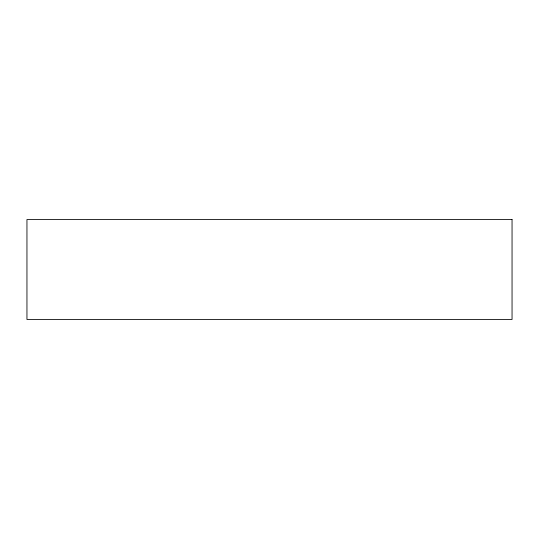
<?xml version="1.0" encoding="UTF-8"?>
<svg xmlns="http://www.w3.org/2000/svg" width="539" height="539" viewBox="0 0 539 539"><rect width="100%" height="100%" fill="white"/><g stroke="black" fill="none" stroke-linecap="round" stroke-linejoin="round"><path stroke-width="0.81" d="M512.05 219.541L26.95 219.541L26.95 319.459L512.05 319.459L512.05 219.541"/></g></svg>
